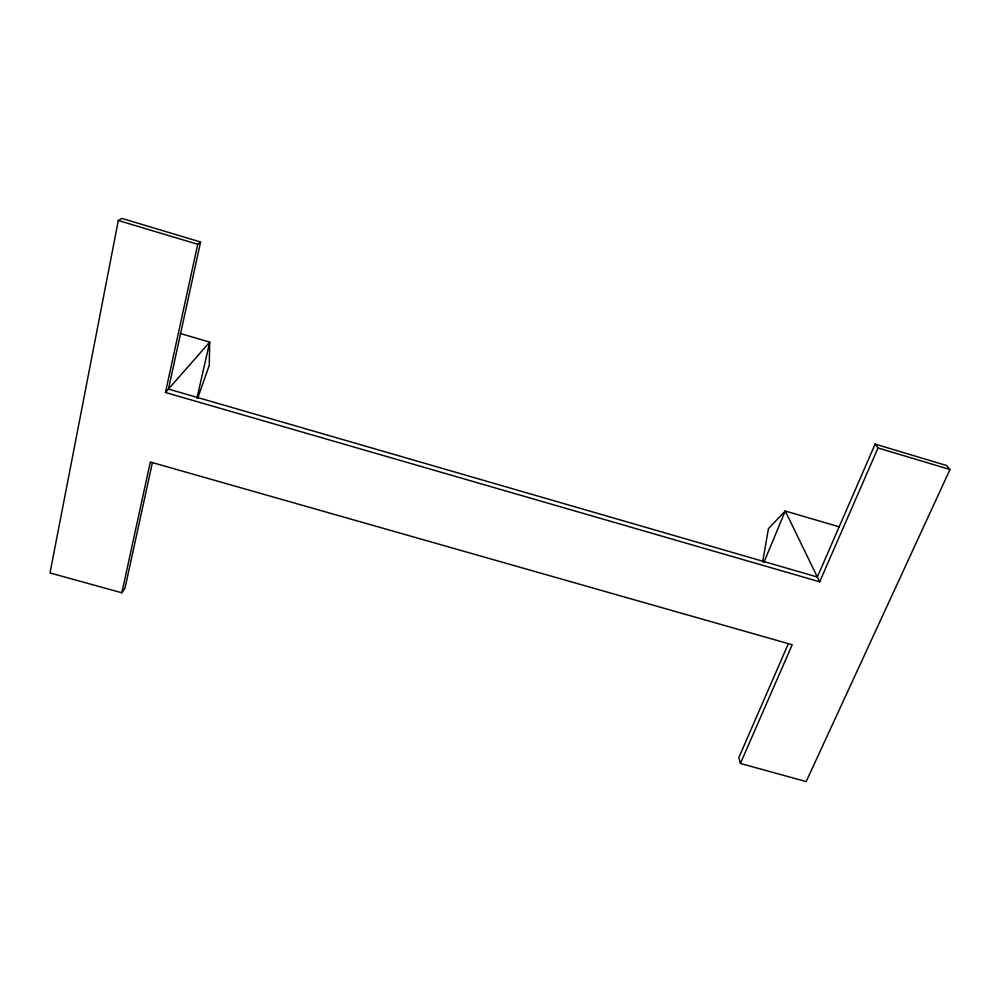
<?xml version="1.0" encoding="UTF-8"?>
<svg xmlns="http://www.w3.org/2000/svg" width="1000" height="1000" viewBox="0 0 1000 1000"><rect width="100%" height="100%" fill="white"/><g stroke="black" fill="none" stroke-linecap="round" stroke-linejoin="round"><path stroke-width="1.5" d="M762.65 561.85L768.45 528.612L785.263 511L839.137 526.8M788.288 643.838L738.838 757.575L740.425 763.45L806.175 781.587L950 469.525L946.525 465.5L875.138 444.113L817.337 577.025L168.463 389.075L200.575 242L121.862 218.412L118.312 220.5L50 572.962L121.862 592.788L125.025 588.013L152.4 462.638M121.862 592.788L150.325 462.013L792.2 644.75L740.425 763.45M875.138 444.113L878.037 447.975L819.663 581.8L165.463 392.488L197.725 244.288L200.575 242M196.962 398.15L209.7 342.113L180.075 333.425M197.6 398.462L209.25 365.375L209.7 342.113L165.463 392.488M763.962 562.212L785.263 511L819.663 581.8M118.312 220.5L197.725 244.288M878.037 447.975L950 469.525"/></g></svg>
